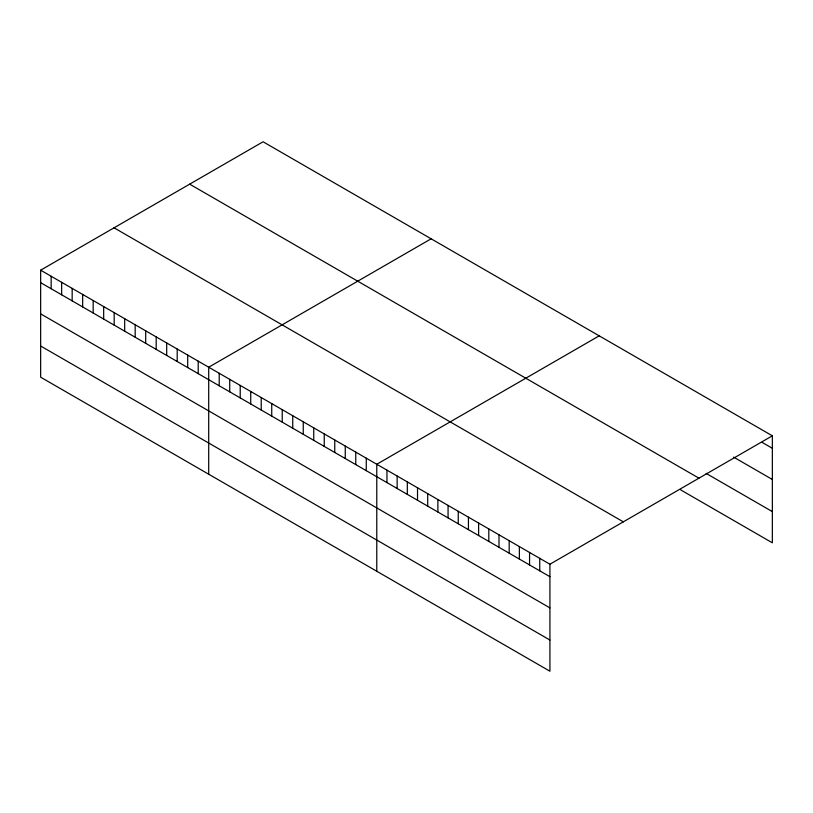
<?xml version="1.0" encoding="UTF-8"?>
<svg xmlns="http://www.w3.org/2000/svg" width="813" height="813" viewBox="0 0 813 813"><rect width="100%" height="100%" fill="white"/><g stroke="black" fill="none" stroke-linecap="round" stroke-linejoin="round"><path stroke-width="1.22" d="M40.65 270.19L549.923 564.222L549.923 671.223L40.65 377.191L40.65 270.19L263.077 141.777L772.35 435.809L772.35 542.81L680.684 489.883M431.134 238.809L208.707 367.222L208.707 474.223M599.201 335.84L376.775 464.253L376.775 571.254M549.923 564.222L772.35 435.809M762.167 442.404L772.35 448.288M733.641 457.13L772.35 479.477M706.141 473.39L772.35 511.611M189.673 184.155L698.946 478.186M114.054 227.813L623.327 521.844M40.65 282.67L549.923 576.702M40.65 313.869L549.923 607.89M40.65 346.003L549.923 640.034M539.741 558.338L539.741 570.817M529.558 552.464L529.558 564.944M519.365 546.58L519.365 559.059M509.182 540.696L509.182 553.175M498.999 534.822L498.999 547.301M488.816 528.938L488.816 541.417M478.623 523.054L478.623 535.533M468.44 517.18L468.44 529.659M458.258 511.296L458.258 523.775M448.065 505.412L448.065 517.891M437.882 499.538L437.882 512.017M427.699 493.654L427.699 506.133M417.516 487.78L417.516 500.249M407.323 481.896L407.323 494.375M397.14 476.012L397.14 488.491M386.958 470.138L386.958 482.607M366.267 458.186L366.267 470.666M355.759 452.119L355.759 464.599M345.261 446.063L345.261 458.542M334.753 439.996L334.753 452.475M324.255 433.929L324.255 446.408M313.747 427.872L313.747 440.341M303.249 421.805L303.249 434.284M292.741 415.738L292.741 428.217M282.233 409.671L282.233 422.15M271.735 403.614L271.735 416.083M261.227 397.547L261.227 410.026M250.729 391.48L250.729 403.959M240.221 385.413L240.221 397.892M229.713 379.356L229.713 391.836M219.215 373.289L219.215 385.769M198.209 361.155L198.209 373.634M187.701 355.098L187.701 367.578M177.204 349.031L177.204 361.511M166.695 342.964L166.695 355.444M156.187 336.907L156.187 349.377M145.69 330.84L145.69 343.32M135.182 324.773L135.182 337.253M124.684 318.706L124.684 331.186M114.176 312.649L114.176 325.119M103.668 306.582L103.668 319.062M93.17 300.515L93.17 312.995M82.662 294.448L82.662 306.928M72.164 288.391L72.164 300.871M61.656 282.324L61.656 294.804M51.158 276.257L51.158 288.737"/></g></svg>
